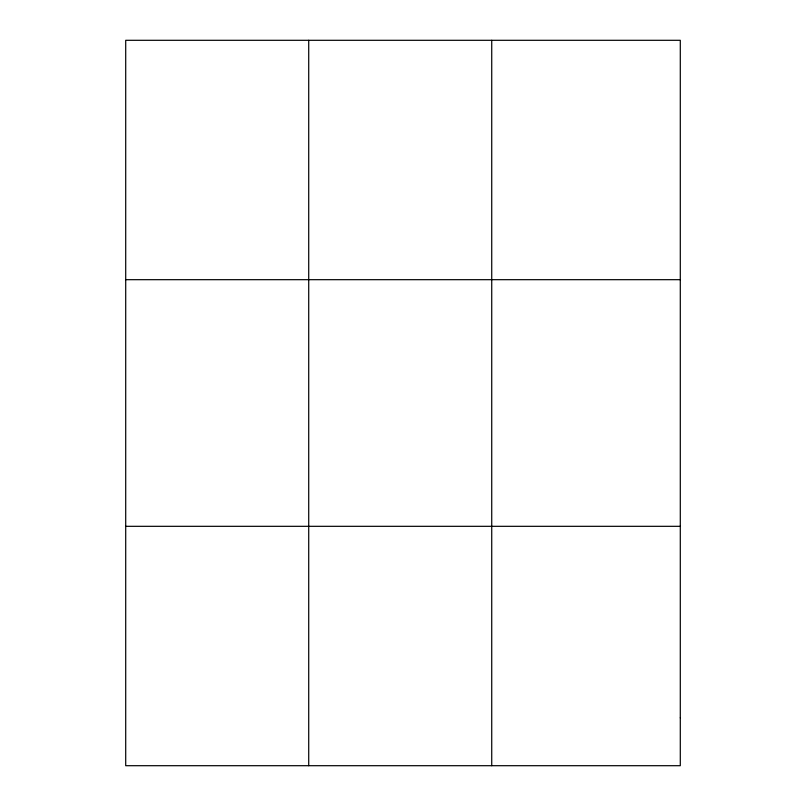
<?xml version="1.0" encoding="UTF-8"?>
<svg xmlns="http://www.w3.org/2000/svg" width="806" height="806" viewBox="0 0 806 806"><rect width="100%" height="100%" fill="white"/><g stroke="black" fill="none" stroke-linecap="round" stroke-linejoin="round"><path stroke-width="1.21" d="M308.718 765.7L308.718 40.3M491.731 765.7L491.731 40.3M125.706 279.682L680.294 279.682M125.706 526.318L680.294 526.318M680.294 717.824L680.294 765.7L125.706 765.7L125.706 40.3L680.294 40.3L680.294 717.824"/></g></svg>
